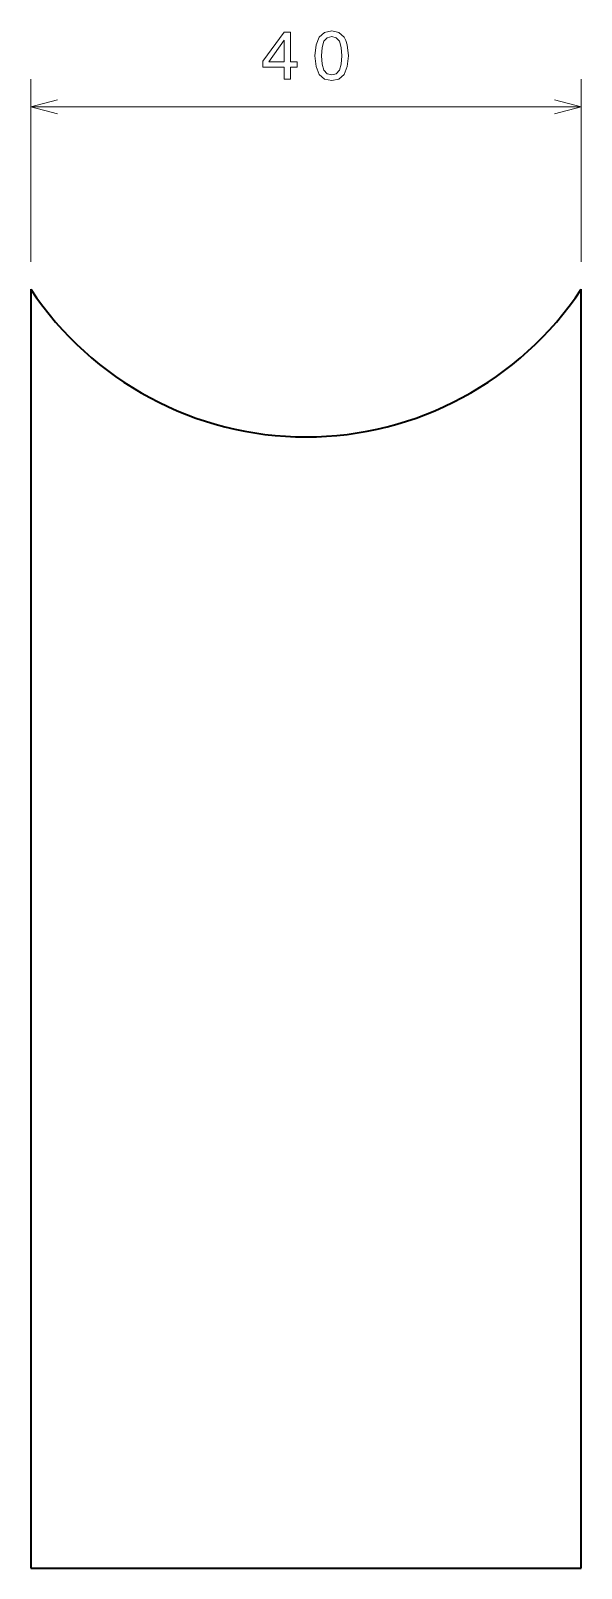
# Model space of a CAD drawing. Extents: x 179 to 219, y 161 to 273.
import ezdxf

# ---------------------------------------------------------------- set-up
doc = ezdxf.new("R2010")
doc.units = 0

msp = doc.modelspace()

# ---------------------------------------------------------------- linework, layer by layer
at = {"color": 7, "lineweight": 13, "ltscale": 0.331326}
for p, q in [((178.7836, 256.296143), (178.7836, 269.549194)), ((218.7836, 256.296143), (218.7836, 269.549194))]:
    msp.add_line(p, q, dxfattribs=at)
at = {"color": 7, "lineweight": 13}
msp.add_line((178.7836, 267.549194), (218.7836, 267.549194), dxfattribs=at)
at = {"color": 7, "lineweight": 35}
for p, q in [((178.7836, 254.296143), (178.7836, 161.36264)), ((218.7836, 161.36264), (218.7836, 254.296143)), ((178.7836, 161.36264), (218.7836, 161.36264))]:
    msp.add_line(p, q, dxfattribs=at)
at = {"color": 7, "lineweight": 13}
for points in [[(197.192963, 269.549194), (197.646851, 269.549194), (197.646851, 270.416626), (198.146133, 270.416626), (198.146133, 270.820099), (197.646851, 270.820099), (197.646851, 272.973541), (197.187927, 272.973541), (195.654785, 270.860443), (195.654785, 270.416626), (197.192963, 270.416626)], [(199.436188, 271.25885), (199.511841, 270.467072), (199.748871, 269.902222), (200.127121, 269.559265), (200.651611, 269.448334), (201.171066, 269.559265), (201.549301, 269.902222), (201.781296, 270.467072), (201.861984, 271.25885), (201.781296, 272.045593), (201.685471, 272.358276), (201.549301, 272.615479), (201.171066, 272.958405), (200.651611, 273.074402), (200.127121, 272.958405), (199.748871, 272.610443), (199.511841, 272.045593)], [(199.920349, 271.25885), (199.960693, 271.86908), (200.086777, 272.307831), (200.313721, 272.565033), (200.651611, 272.655823), (200.984467, 272.565033), (201.211411, 272.307831), (201.337494, 271.86908), (201.377838, 271.25885), (201.337494, 270.643585), (201.211411, 270.204803), (200.984467, 269.947601), (200.651611, 269.861877), (200.313721, 269.947601), (200.086777, 270.204803), (199.960693, 270.643585)], [(196.078415, 270.820099), (197.192963, 272.388519), (197.192963, 270.820099)]]:
    msp.add_lwpolyline(points, close=True, dxfattribs=at)
for points in [[(180.715454, 268.066833), (178.7836, 267.549194), (180.715454, 267.031555)], [(216.851746, 267.031555), (218.7836, 267.549194), (216.851746, 268.066833)]]:
    msp.add_lwpolyline(points, dxfattribs=at)
at = {"color": 7, "lineweight": 35}
msp.add_arc((198.7836, 267.562653), 24, 213.557315, 326.44269, dxfattribs=at)

doc.saveas('drawing.dxf')
